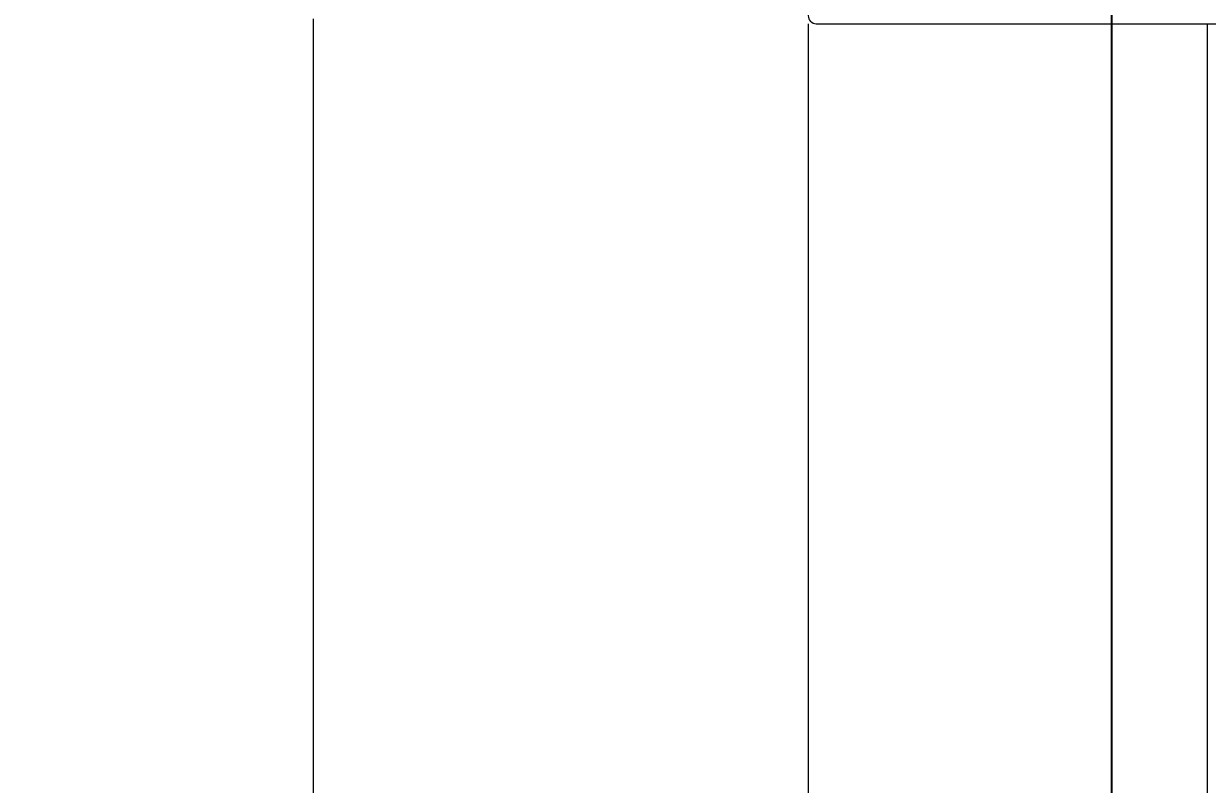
# Model space of a CAD drawing. Extents: x -280168 to 205214, y -148835 to -64913.
# Drawn here: x 51570.1 to 51644.2, y -71738.7 to -71691 of the extents above; entities that cross this region are included whole.
import ezdxf

# ---------------------------------------------------------------- set-up
doc = ezdxf.new("R2010")
doc.units = 0
doc.header["$LTSCALE"] = 1000
doc.header["$MEASUREMENT"] = 0
doc.linetypes.add('DASHED', pattern=[19.049999999999997, 12.7, -6.35])
for name, color, linetype, lineweight in [('STE1_carbon steel', 66, 'Continuous', 25), ('STE2_hidden', 64, 'DASHED', 13), ('XC1_alum.extrusion', 3, 'Continuous', 20)]:
    doc.layers.add(name, color=color, linetype=linetype, lineweight=lineweight)
doc.layers.add('SY', color=2, linetype='Continuous')
doc.layers.add('尺寸层', color=7, linetype='Continuous')
doc.styles.add('QHMY', font='STXIHEI_0.TTF', dxfattribs={"width": 0.75})
doc.dimstyles.new('DIM-50', dxfattribs={"dimscale": 50, "dimtxt": 3, "dimasz": 1, "dimexe": 1, "dimexo": 1, "dimgap": 1, "dimtad": 1, "dimdec": 0, "dimzin": 0, "dimdsep": 46, "dimtxsty": 'QHMY', "dimblk": 'ARCHTICK', "dimcen": 0.09, "dimclrd": 1, "dimclre": 1, "dimclrt": 2, "dimazin": 2, "dimtfac": 1, "dimtdec": 0, "dimtix": 1, "dimtmove": 2, "dimatfit": 3, "dimfxl": 0, "dimtolj": 1, "dimtzin": 0, "dimarcsym": 0})

# ---------------------------------------------------------------- blocks, each defined once
blk = doc.blocks.new('ljxt')
at = {"layer": 'STE1_carbon steel'}
blk.add_lwpolyline([(-573.734503894384, -99.99999999991269), (-5, -100.0000000001746), (-5, 100.000000000131), (-573.7345038943822, 100.000000000131)], close=True, dxfattribs=at)
blk = doc.blocks.new('_ArchTick')
at = {"color": 0, "linetype": 'ByBlock', "const_width": 0.4}
blk.add_lwpolyline([(-0.5, -0.5), (0.5, 0.5)], dxfattribs=at)
blk = doc.blocks.new('*D397')
at = {"layer": 'Defpoints', "color": 0, "transparency": 16777216}
for p in [(51588.200022538, -70893.21994705597), (51848.20002523297, -71611.55903327563), (51588.200022538, -72332.02773645875)]:
    blk.add_point(p, dxfattribs=at)
at = {"layer": '尺寸层', "color": 1, "lineweight": -2, "transparency": 16777216}
for p, q in [((51588.200022538, -71293.21994705597), (51588.200022538, -70843.21994705597)), ((51848.20002523297, -71293.21994705597), (51848.20002523297, -70843.21994705597)), ((51588.200022538, -70893.21994705597), (51538.200022538, -70893.21994705597)), ((51848.20002523297, -70893.21994705597), (51588.200022538, -70893.21994705597)), ((51848.20002523297, -70893.21994705597), (51898.20002523297, -70893.21994705597))]:
    blk.add_line(p, q, dxfattribs=at)
at = {"layer": '尺寸层', "color": 1, "lineweight": -2, "transparency": 16777216, "xscale": 50, "yscale": 50, "zscale": 50}
blk.add_blockref('_ArchTick', (51588.200022538, -70893.21994705597), dxfattribs=at)
at = {"layer": '尺寸层', "color": 1, "lineweight": -2, "transparency": 16777216, "xscale": 50, "yscale": 50, "zscale": 50, "rotation": 180}
blk.add_blockref('_ArchTick', (51848.20002523297, -70893.21994705597), dxfattribs=at)
at = {"layer": '尺寸层', "color": 2, "transparency": 16777216, "insert": (51718.20002388549, -70766.4127181403), "char_height": 150, "attachment_point": 5, "style": 'QHMY'}
blk.add_mtext('\\A1;260', dxfattribs=at)

msp = doc.modelspace()

# ---------------------------------------------------------------- linework, layer by layer
at = {"layer": 'STE2_hidden'}
for p, q in [((51638.20002523359, -71691.02795590652), (51638.2000252336, -72271.02795590652)), ((51644.20002523296, -71691.02795590652), (51644.20002523296, -72271.02795590652))]:
    msp.add_line(p, q, dxfattribs=at)
at = {"layer": 'XC1_alum.extrusion', "color": 76}
msp.add_line((51588.20002253827, -71690.72785538157), (51588.200022538, -72271.32817535412), dxfattribs=at)
at = {"layer": 'XC1_alum.extrusion'}
msp.add_line((51619.20000585919, -71691.02795590652), (51619.2000058592, -72271.02795590652), dxfattribs=at)
at = {"layer": 'XC1_alum.extrusion', "color": 191}
msp.add_lwpolyline([(51652.20002523297, -71687.02795590652, 0.8732718685717618), (51651.21816527558, -71686.89449811744), (51650.91090925853, -71688.00387039437, 0.4957562493968732), (51651.20002523297, -71688.38394506782), (51651.20002523297, -71689.52795590652, -0.4142135623730951), (51650.70002523297, -71690.02795590652), (51619.70000585919, -71690.02795590652, 0.9999999999999998), (51619.70000585919, -71691.02795590652), (51666.70002523297, -71691.02795590652, 0.9999999999999998), (51666.70002523297, -71690.02795590652), (51665.20002523297, -71690.02795590652, -0.4142135623730951), (51664.70002523297, -71689.52795590652), (51664.70002523297, -71688.38394506782, 0.4957562493970037), (51664.98914120742, -71688.00387039437), (51664.68188519037, -71686.89449811744, 0.8732718685715486), (51663.70002523297, -71687.02795590652), (51663.70002523297, -71689.52795590652, -0.4142135623730951), (51663.20002523297, -71690.02795590652), (51652.70002523297, -71690.02795590652, -0.4142135623730951), (51652.20002523297, -71689.52795590652)], format="xyb", close=True, dxfattribs=at)

# ---------------------------------------------------------------- block references
at = {"layer": 'SY', "xscale": -1}
msp.add_blockref('ljxt', (51064.46552133921, -71721.02784618287), dxfattribs=at)

# ---------------------------------------------------------------- dimensions: what is measured, and where the dimension line sits
at = {"layer": '尺寸层'}
dim = msp.add_linear_dim(base=(51588.200022538, -70893.21994705597), p1=(51848.20002523297, -71611.55903327563), p2=(51588.200022538, -72332.02773645875), angle=180, dimstyle='DIM-50', override={"dimfxl": 8}, dxfattribs=at)
dim.commit()
dim.dimension.update_dxf_attribs({"geometry": '*D397', "text_midpoint": (51718.20002388549, -70766.4127181403)})

doc.saveas('drawing.dxf')
